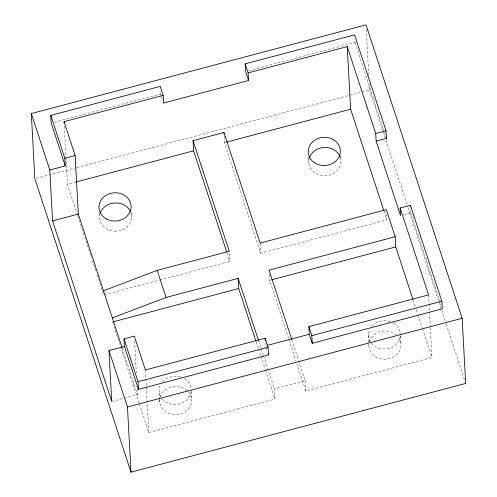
<?xml version="1.0" encoding="UTF-8"?>
<svg xmlns="http://www.w3.org/2000/svg" width="497" height="497" viewBox="0 0 497 497"><rect width="100%" height="100%" fill="white"/><g stroke="black" fill="none" stroke-linecap="round" stroke-linejoin="round"><path stroke-width="0.37" stroke-dasharray="2.48 1.86" d="M54.204 122.225L160.624 94.014L160.456 90.957M248.581 70.698L354.995 42.487L354.833 39.431M36.349 178.33L76.122 167.787M76.873 167.588L369.538 90.007L369.159 83.105M77.588 215.257L67.437 184.294L75.65 182.113M386.56 214.002L386.871 219.817L260.72 253.259L224.482 142.664L225.98 142.266M403.477 214.847L410.833 212.902L410.671 209.846M104.426 294.69L158.916 280.246M159.661 280.047L229.831 261.447L229.279 251.271M288.682 338.594L269.598 280.345L271.089 279.948M111.732 401.47L123.505 398.352M124.238 398.153L137.476 394.643L137.141 388.48M139.371 403.819L148.789 432.576L274.94 399.134L274.394 388.952L305.282 380.764L298.759 360.853M296.895 363.661L305.835 390.946L431.986 357.505L430.315 326.585M354.995 42.487L384.249 131.773M384.492 132.513L385.218 134.724M410.833 212.902L441.056 305.139M369.538 90.007L385.722 139.402M385.964 140.142L407.702 206.491M407.944 207.23L445.871 322.975M446.113 323.715L464.714 380.485M383.976 210.97L386.871 219.817M413.144 299.989L415.318 306.63M416.281 309.575L417.735 313.998M417.977 314.738L422.326 328.008M422.562 328.747L431.986 357.505M291.758 339.476L298.523 360.12M288.925 339.333L295.932 360.716M265.982 347.254L267.119 350.727M258.688 341.029L260.863 347.664M261.105 348.397L263.28 355.038M263.522 355.771L274.394 388.952M226.93 252.6L229.831 261.447M256.098 341.619L258.272 348.26M258.515 348.993L260.689 355.628M260.931 356.368L265.28 369.638M265.522 370.377L274.94 399.134M160.624 94.014L161.308 96.095M161.531 96.791L162.215 98.872M122.243 348.155L137.476 394.643M77.83 215.996L90.634 255.073M90.876 255.812L91.355 257.284M92.324 260.235L96.188 272.033M97.157 274.984L103.68 294.889M112.552 321.975L113.763 325.659M113.999 326.399L114.969 329.349M115.211 330.089L120.522 346.31M120.765 347.043L139.129 403.079M428.594 294.895L429.476 311.128M429.514 311.899L430.272 325.815M400.545 335.897L401.017 344.62M366.258 29.447L368.749 75.445M368.327 335.345L368.762 343.34M368.799 344.067L368.88 345.521M340.588 155.623L340.824 159.991M308.531 157.419L308.848 163.24M305.282 380.764L305.835 390.946M269.281 274.53L269.598 280.345M260.173 243.076L260.72 253.259M265.361 342.812L265.528 345.862M224.128 136.116L224.482 142.664M191.183 391.456L191.544 397.998M159.295 392.903L159.605 398.724M159.649 399.451L159.841 403.086M145.404 369.961L146.28 386.194M146.323 386.97L148.789 432.576M131.32 211.703L131.637 217.518M134.557 340.731L136.308 373.079M99.325 213.014L99.524 216.649M64.299 126.319L65.933 156.462M65.977 157.238L67.437 184.294M400.408 335.922A16.078 14.14 -3.1 0 1 380.516 348.664A16.078 14.14 -3.1 0 1 369.6 329.548M371.905 326.144A16.078 14.14 -3.1 0 1 390.282 321.652M393.375 323.05A16.078 14.14 -3.1 0 1 400.464 334.444M191.14 391.506A16.078 14.14 -3.1 0 1 178.634 404.129A16.078 14.14 -3.1 0 1 161.301 397.724M160.525 396.42A16.078 14.14 -3.1 0 1 160.748 384.243M162.463 381.82A16.078 14.14 -3.1 0 1 180.753 377.037M184.462 378.72A16.078 14.14 -3.1 0 1 190.991 387.815M398.718 337.612A16.078 14.14 -3.1 0 1 388.573 358.809A16.078 14.14 -3.1 0 1 368.936 344.042M369.352 341.849A16.078 14.14 -3.1 0 1 396.109 334.754M188.083 391.381A16.078 14.14 -3.1 0 1 180.411 414.007A16.078 14.14 -3.1 0 1 159.692 399.395M160.127 397.202A16.078 14.14 -3.1 0 1 171.856 386.852A16.078 14.14 -3.1 0 1 187.63 390.922M340.134 157.102A16.078 14.14 -3.1 0 1 325.206 175.752A16.078 14.14 -3.1 0 1 309.327 158.096M131.276 213.847A16.078 14.14 -3.1 0 1 115.702 231.229A16.078 14.14 -3.1 0 1 99.835 214.437"/><path stroke-width="0.75" d="M103.457 290.82L157.189 270.38L229.279 251.271L193.041 140.67L223.93 132.482L260.173 243.076L386.324 209.641L395.196 236.727L395.749 246.903L412.901 299.256M112.334 317.9L166.066 297.461L238.15 278.351L258.446 340.29M31.323 113.571L366.009 24.85L462.148 318.273L465.677 383.429L130.991 472.15L34.852 178.727L31.323 113.571L49.812 169.999L52.57 220.898L111.732 401.47L108.973 350.565L124.424 346.471L124.008 338.836L134.308 336.109L145.404 369.961L265.112 338.227L268.076 347.26L268.486 354.895L138.477 389.356L124.424 346.471M49.812 169.999L65.256 165.905L51.203 123.02L50.793 115.385L160.208 86.379L163.165 95.405L163.581 103.041L248.537 80.52L248.127 72.885L245.17 63.858L354.585 34.852L386.014 130.779L386.43 138.415L376.13 141.142L400.539 215.63L400.122 207.994L410.423 205.261L441.852 301.194L442.268 308.83L312.253 343.29L309.296 334.264L308.879 326.628L428.594 294.895L400.122 207.994M64.132 123.225L64.051 121.678L163.165 95.405M248.127 72.885L347.241 46.612L375.72 133.507L376.13 141.142M65.256 165.905L64.846 158.27L75.14 155.536L64.051 121.678M76.395 181.914L193.588 150.852L193.041 140.67M226.725 142.067L350.633 109.222L347.241 46.612M375.72 133.507L386.014 130.779M52.57 220.898L78.315 214.077L75.14 155.536M395.196 236.727L269.045 270.163L291.758 339.476M113.297 321.776L238.703 288.533L238.15 278.351M271.834 279.749L395.749 246.903M267.013 345.471L309.296 334.264M138.477 389.356L138.06 381.721L268.076 347.26M312.253 343.29L311.843 335.655L441.852 301.194M130.991 472.15L127.462 406.993L462.148 318.273M385.945 136.936L386.43 138.415M350.633 109.222L383.734 210.237M248.537 80.52L245.58 71.493L245.17 63.858M308.879 326.628L311.843 335.655M268.032 353.504L268.486 354.895M193.588 150.852L226.688 251.867M238.703 288.533L255.856 340.886M157.189 270.38L166.066 297.461M50.793 115.385L64.846 158.27M124.008 338.836L138.06 381.721M78.315 214.077L122.001 347.422M108.973 350.565L127.462 406.993M410.423 205.261L410.503 206.789M265.112 338.227L265.236 340.52M223.93 132.482L224.01 133.935M309.327 158.096A16.078 14.14 -3.1 0 1 324.05 147.491A16.078 14.14 -3.1 0 1 339.861 156.406M100.257 213.002A16.078 14.14 -3.1 0 1 115.037 202.95A16.078 14.14 -3.1 0 1 130.537 211.728M314.129 162.519A16.078 14.14 -3.1 0 0 340.147 153.505A16.078 14.14 -3.1 0 0 318.577 138.278A16.078 14.14 -3.1 0 0 314.129 162.519M106.377 218.935A16.078 14.14 -3.1 0 0 131.084 207.342A16.078 14.14 -3.1 0 0 107.625 194.439A16.078 14.14 -3.1 0 0 106.377 218.935"/></g></svg>
